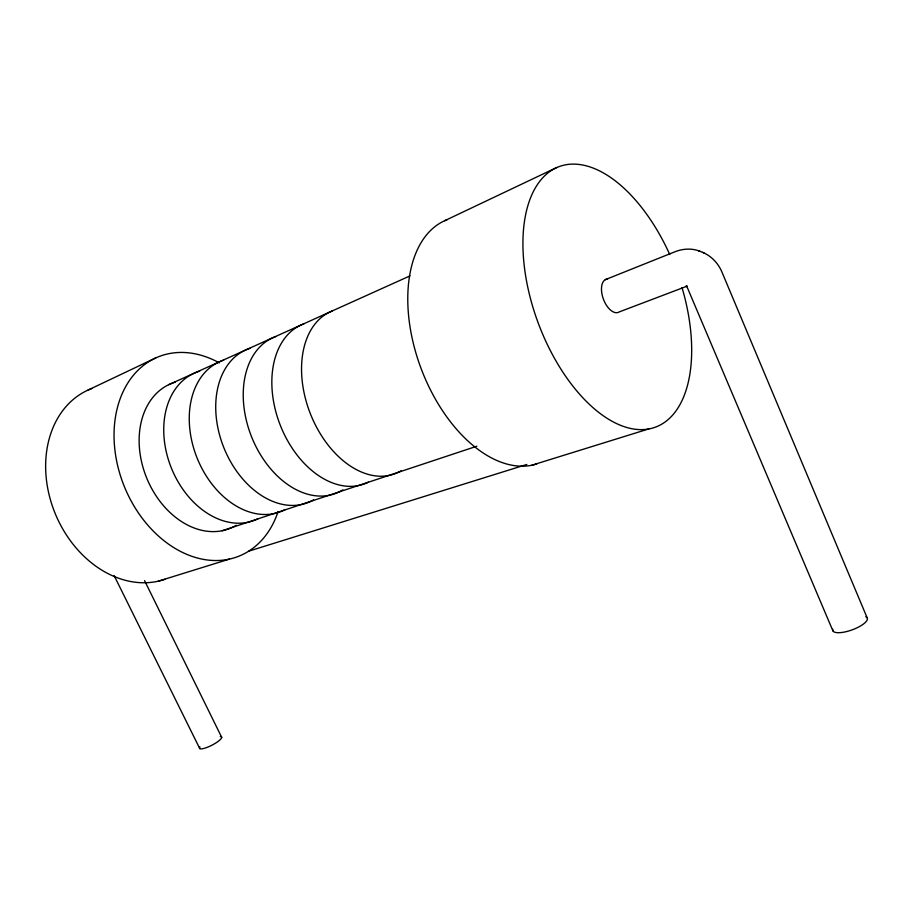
<?xml version="1.0" encoding="UTF-8"?>
<svg xmlns="http://www.w3.org/2000/svg" width="913" height="913" viewBox="0 0 913 913"><rect width="100%" height="100%" fill="white"/><g stroke="black" fill="none" stroke-linecap="round" stroke-linejoin="round"><path stroke-width="1.37" d="M87.99 390.102L155.906 357.85M444.688 220.718L556.804 167.478M168.779 384.658L410.017 275.874M605.262 279.675L675.243 251.657C683.084 248.621 692.008 248.074 699.894 251.269M687.147 286.146L619.197 311.938A17.632 9.358 69.8 0 1 603.208 298.608A17.632 9.358 69.8 0 1 607.613 278.99M222.144 530.75L476.848 446.217M248.724 551.178L526.835 464.466M158.257 581.193L229.448 559.098M531.663 465.276L648.801 428.916M686.245 286.362C688.299 286.556 684.305 284.274 687.363 287.652L832.884 630.815M702.656 252.376C711.17 255.902 717.983 263.035 721.681 271.435L867.167 617.839M698.411 250.687L703.9 252.855M114.148 575.635L199.787 748.637M144.562 580.611L221.722 737.384M220.295 736.483A12.417 2.842 -27.2 0 1 211.839 745.248A12.417 2.842 -27.2 0 1 199.947 746.914M278.088 511.577A107.517 80.184 67.8 0 1 172.272 546.647A107.517 80.184 67.8 0 1 117.378 407.757A107.517 80.184 67.8 0 1 219.325 362.883M236.273 525.249A78.141 58.238 67.8 0 1 147.313 479.508A78.141 58.238 67.8 0 1 175.273 382.182M164.968 579.299A102.21 79.91 67.2 0 1 54.038 510.641A102.21 79.91 67.2 0 1 91.859 388.493M257.911 518.846A79.522 58.238 68 0 1 171.062 467.273A79.522 58.238 68 0 1 199.696 371.169M401.127 470.788A87.214 57.565 68.8 0 1 312.041 417.8A87.214 57.565 68.8 0 1 332.047 311.071M865.809 616.731A18.34 5.866 -19.9 0 1 852.856 629.605A18.34 5.866 -19.9 0 1 832.793 629.228M536.867 463.941A130.114 76.977 69.4 0 1 420.471 366.843A130.114 76.977 69.4 0 1 447.176 219.691M682.022 287.618A138.89 73.873 69.7 0 1 610.945 420.642A138.89 73.873 69.7 0 1 529.437 200.814A138.89 73.873 69.7 0 1 669.743 254.51M285.29 509.534A80.949 58.192 68.2 0 1 197.505 459.022A80.949 58.192 68.2 0 1 223.651 360.179M313.593 499.868A82.432 58.112 68.3 0 1 224.598 449.516A82.432 58.112 68.3 0 1 249.877 348.367M342.854 489.825A83.962 57.976 68.5 0 1 253.141 440.568A83.962 57.976 68.5 0 1 275.76 336.543M368.441 482.155A85.56 57.804 68.7 0 1 280.827 426.611A85.56 57.804 68.7 0 1 304.006 323.818"/></g></svg>
